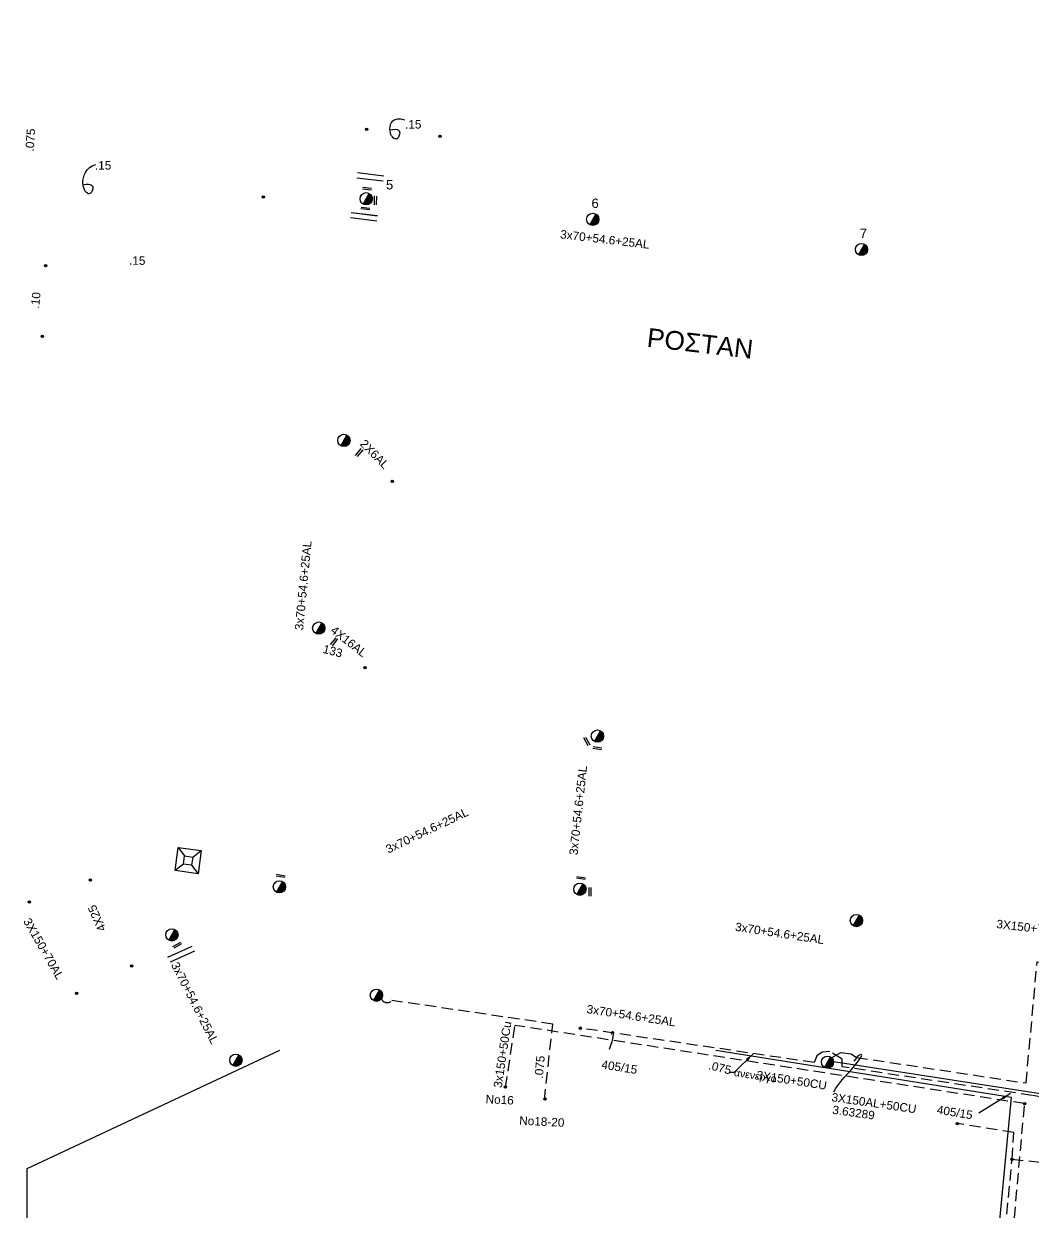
# Model space of a CAD drawing. Header units: millimetres. Extents: x 2893 to 4023, y 216 to 730.
# Drawn here: x 3155.2 to 3269.4, y 457.4 to 591.8 of the extents above; entities that cross this region are included whole.
import ezdxf

# ---------------------------------------------------------------- set-up
doc = ezdxf.new("R2010")
doc.units = ezdxf.units.MM
doc.linetypes.add('DASHED', pattern=[19.05, 12.7, -6.35])
for name, color, linetype in [('Άγνωστα', 7, 'Continuous'), ('Γυμνά εναέρια ΧΤ (3Φ)   4x16AL', 7, 'Continuous'), ('Επιγραφές - Σχήματα', 7, 'Continuous'), ('Καλώδια ΧΤ   2x6AL', 7, 'DASHED'), ('Καλώδια ΧΤ   3x150 AL+50XLPE', 7, 'DASHED'), ('Καλώδια ΧΤ   3x150+50CU', 7, 'DASHED'), ('Καλώδια ΧΤ   3x150+70 AL', 7, 'DASHED'), ('Καλώδια ΧΤ   3x150AL+50CU', 7, 'DASHED'), ('Μηχανική τομή', 7, 'Continuous'), ('Περίπτερο', 7, 'Continuous'), ('Στύλος ΦΜ', 7, 'Continuous'), ('Στύλος ΦΜ @ 1', 7, 'Continuous'), ('Συνδέσεις', 7, 'Continuous'), ('Συνεστραμμένα ΧΤ   3x70+54.6+25 AL', 7, 'SYN_LINE'), ('Τομή', 7, 'Continuous'), ('Υπόβαθρο ΔΕΗ', 7, 'Continuous'), ('Υπόγεια Καλώδια Δικτύου ΧΤ   .075', 7, 'DASHED'), ('Υπόγεια Καλώδια Δικτύου ΧΤ   .10', 7, 'DASHED'), ('Υπόγεια Καλώδια Δικτύου ΧΤ   .15', 7, 'DASHED'), ('Υπόγεια καλώδια Παροχών ΧΤ   .075', 7, 'DASHED'), ('Υπόγεια καλώδια Παροχών ΧΤ   4x25', 7, 'DASHED')]:
    doc.layers.add(name, color=color, linetype=linetype)
doc.styles.add('arial', font='ARIAL.TTF')
doc.styles.get("Standard").update_dxf_attribs({"font": 'ARIAL.TTF'})
doc.linetypes.add('SYN_LINE', pattern='A,0.5,-0.0001,["/\\/\\/\\/",Standard,S=0.1,R=0,X=0,Y=-0.05],-0.25', length=0.7501)
doc.dimstyles.new('ISO-25', dxfattribs={"dimtxt": 2.5, "dimasz": 2.5, "dimexe": 1.25, "dimexo": 0.625, "dimtad": 1, "dimtxsty": 'Standard', "dimcen": 2.5, "dimadec": 0, "dimazin": 0, "dimtfac": 1, "dimtmove": 0, "dimatfit": 3, "dimfxl": 1, "dimarcsym": 0})

# ---------------------------------------------------------------- blocks, each defined once
blk = doc.blocks.new('_ΣΥΝΔΕΣΗ')
at = {"layer": 'Συνδέσεις', "linetype": 'SYN_LINE', "ltscale": 40}
blk.add_hatch(color=256, dxfattribs=at).paths.add_polyline_path([(-116.75, 2339.64, 1), (-117.75, 2339.64, 1)])
at = {"layer": 'Συνδέσεις'}
blk.add_circle((-117.25, 2339.64), 0.5, dxfattribs=at)
blk = doc.blocks.new('ΥΠΑΡΧΩΝ ΤΣΙΜΕΝΤΕΝΙΟΣ ΣΤΥΛΟΣ')
at = {"layer": 'Στύλος ΦΜ'}
blk.add_hatch(color=7, dxfattribs=at).paths.add_polyline_path([(-1.29, -2.28, 0.574793), (2.62, 0, 0.268822), (1.3, 2.27)])
blk.add_line((-1.29, -2.28), (1.3, 2.27), dxfattribs=at)
blk.add_circle((0, 0), 2.62, dxfattribs=at)
at = {"layer": 'Στύλος ΦΜ', "flags": 4}
for tag, p in [('ΑΡΙΘΜΟΣ', (-4.68, 8.05)), ('ΤΥΠΟΣ', (-4.91, 3.03))]:
    blk.add_attdef(tag, p, '', height=4, dxfattribs=at)
blk = doc.blocks.new('ΠΕΡΙΠΤΕΡΟ')
at = {"layer": 'Περίπτερο', "ltscale": 40}
for p, q in [((-4.94, 4.99), (-1.74, 1.78)), ((1.78, 1.78), (4.99, 4.99)), ((-1.74, -1.74), (-4.94, -4.94)), ((1.78, -1.74), (4.99, -4.94))]:
    blk.add_line(p, q, dxfattribs=at)
for points in [[(-4.94, 4.99), (4.99, 4.99), (4.99, -4.94), (-4.94, -4.94)], [(-1.74, 1.78), (1.78, 1.78), (1.78, -1.74), (-1.74, -1.74)]]:
    blk.add_lwpolyline(points, close=True, dxfattribs=at)
blk = doc.blocks.new('ΜΗΧΑΝΙΚΗ ΤΟΜΗ')
at = {"layer": 'Μηχανική τομή', "ltscale": 40}
for p, q in [((-1.89, 0.78), (1.89, 0.78)), ((1.89, 0), (-1.89, 0))]:
    blk.add_line(p, q, dxfattribs=at)
blk = doc.blocks.new('ΤΟΜΗ')
at = {"layer": 'Τομή', "ltscale": 40}
for p, q in [((-5.68, 0), (5.68, 0)), ((5.68, -2.33), (-5.68, -2.33))]:
    blk.add_line(p, q, dxfattribs=at)

msp = doc.modelspace()

# ---------------------------------------------------------------- linework, layer by layer
at = {"layer": 'Άγνωστα', "color": 5, "linetype": 'DASHED', "const_width": 0.000000318}
msp.add_lwpolyline([(3173.65, 495.88), (3172.88, 489.82), (3172.34, 489.39)], dxfattribs=at)
at = {"layer": 'Άγνωστα', "color": 6, "linetype": 'DASHED', "ltscale": 0.1}
msp.add_lwpolyline([(3229.61, 388.89), (3236.11, 403.81), (3261.01, 395.64), (3261.62, 395.85), (3262.29, 396.98), (3261.93, 398.26), (3262.5, 408.09), (3262.97, 408.62), (3263.4, 409.59), (3263.19, 411.26), (3268.38, 469.72), (3268.38, 469.72)], dxfattribs=at)
at = {"layer": 'Άγνωστα', "color": 5, "linetype": 'DASHED', "ltscale": 0.1}
for points in [[(3266.96, 463.44), (3267.16, 466.45), (3260.79, 467.46)], [(3261.79, 408.92), (3262.3, 408.96), (3262.69, 409.55), (3262.71, 410.52), (3262.17, 411.7), (3266.96, 463.44)], [(3266.96, 463.44), (3274.06, 462.67), (3274.4, 463.12), (3274.7, 464.29)]]:
    msp.add_lwpolyline(points, dxfattribs=at)
at = {"layer": 'Γυμνά εναέρια ΧΤ (3Φ)   4x16AL', "color": 5, "ltscale": 0.1, "const_width": 0.000000318}
msp.add_lwpolyline([(3193.81, 519), (3189.12, 523.02)], dxfattribs=at)
at = {"layer": 'Επιγραφές - Σχήματα'}
for points in [[(3196.61, 579.77), (3196.97, 579.83), (3197.24, 579.84), (3197.45, 579.81), (3197.59, 579.74), (3197.68, 579.65), (3197.72, 579.54), (3197.74, 579.42), (3197.72, 579.3), (3197.7, 579.18), (3197.66, 579.07), (3197.61, 578.96), (3197.55, 578.88), (3197.48, 578.81), (3197.4, 578.77), (3197.31, 578.75), (3197.22, 578.76), (3197.12, 578.8), (3197.01, 578.87), (3196.92, 578.97), (3196.82, 579.1), (3196.75, 579.26), (3196.69, 579.44), (3196.65, 579.65), (3196.63, 579.87), (3196.65, 580.11), (3196.71, 580.36), (3196.82, 580.59), (3196.98, 580.78), (3197.2, 580.93), (3197.5, 581.01), (3197.87, 581.01), (3198.34, 580.91)], [(3161.94, 573.57), (3162.29, 573.63), (3162.57, 573.64), (3162.77, 573.61), (3162.92, 573.54), (3163, 573.45), (3163.05, 573.34), (3163.06, 573.22), (3163.05, 573.1), (3163.03, 572.98), (3162.99, 572.87), (3162.94, 572.77), (3162.88, 572.68), (3162.81, 572.61), (3162.73, 572.57), (3162.64, 572.55), (3162.54, 572.56), (3162.44, 572.6), (3162.34, 572.68), (3162.24, 572.78), (3162.15, 572.92), (3162.07, 573.09), (3162, 573.29), (3161.96, 573.52), (3161.94, 573.78), (3161.94, 574.06), (3161.99, 574.36), (3162.07, 574.67), (3162.21, 574.97), (3162.4, 575.25), (3162.66, 575.51), (3162.99, 575.72), (3163.4, 575.87)], [(3235.63, 473.31), (3235.58, 473.27), (3235.51, 473.25), (3235.45, 473.23), (3235.38, 473.22), (3235.3, 473.22), (3235.24, 473.22), (3235.17, 473.23), (3235.11, 473.24)]]:
    msp.add_lwpolyline(points, dxfattribs=at)
at = {"layer": 'Καλώδια ΧΤ   2x6AL', "color": 5, "const_width": 0.000000318}
msp.add_lwpolyline([(3196.9, 540.04), (3191.97, 544.23)], dxfattribs=at)
at = {"layer": 'Καλώδια ΧΤ   3x150 AL+50XLPE', "color": 173, "ltscale": 0.1, "const_width": 0.000000318}
msp.add_lwpolyline([(3147.04, 475.12), (3167.46, 485.28)], dxfattribs=at)
at = {"layer": 'Καλώδια ΧΤ   3x150+50CU', "color": 17, "ltscale": 0.1}
for points in [[(3209.71, 471.52), (3210.77, 478.55)], [(3268.38, 469.72), (3210.77, 478.56)]]:
    msp.add_lwpolyline(points, dxfattribs=at)
at = {"layer": 'Καλώδια ΧΤ   3x150+70 AL', "color": 173, "const_width": 0.000000318}
msp.add_lwpolyline([(3155.89, 492.5), (3161.23, 482.18)], dxfattribs=at)
at = {"layer": 'Καλώδια ΧΤ   3x150AL+50CU', "color": 30, "ltscale": 0.1}
for points in [[(3268.55, 472.05), (3268.55, 472.05), (3269.79, 485.75), (3274.96, 485.33)], [(3246.57, 474.91), (3247.59, 475.51), (3248.79, 475.36), (3249.38, 474.94), (3268.55, 472.05), (3268.55, 472.05), (3268.55, 472.05)]]:
    msp.add_lwpolyline(points, dxfattribs=at)
at = {"layer": 'Συνεστραμμένα ΧΤ   3x70+54.6+25 AL', "color": 1, "ltscale": 10, "const_width": 0.000000318}
msp.add_lwpolyline([(3198.33, 606.33), (3194.05, 572.66), (3194.06, 572.76)], dxfattribs=at)
at = {"layer": 'Συνεστραμμένα ΧΤ   3x70+54.6+25 AL', "color": 5, "ltscale": 10, "const_width": 0.000000318}
for points in [[(3193.88, 571.29), (3190.86, 545.05), (3187.99, 523.82), (3184.23, 494.9)], [(3184.81, 494.04), (3219.47, 510.95)], [(3220.13, 510.57), (3218.19, 494.64)], [(3172.67, 488.65), (3183.62, 493.76)], [(3218.76, 493.72), (3281.41, 485.56)]]:
    msp.add_lwpolyline(points, dxfattribs=at)
at = {"layer": 'Συνεστραμμένα ΧΤ   3x70+54.6+25 AL', "color": 62, "ltscale": 10, "const_width": 0.000000318}
for points in [[(3194.65, 571.86), (3218.91, 569.43)], [(3220.15, 569.29), (3249.3, 565.99)], [(3250.52, 565.87), (3282.01, 563.09)]]:
    msp.add_lwpolyline(points, dxfattribs=at)
at = {"layer": 'Συνεστραμμένα ΧΤ   3x70+54.6+25 AL', "color": 30, "ltscale": 10, "const_width": 0.000000318}
for points in [[(3172.34, 488.11), (3178.95, 475.26)], [(3179.9, 474.82), (3194.57, 482.41)], [(3195.36, 482.61), (3245.68, 474.96)]]:
    msp.add_lwpolyline(points, dxfattribs=at)
at = {"layer": 'Συνεστραμμένα ΧΤ   3x70+54.6+25 AL', "color": 30, "ltscale": 10}
msp.add_lwpolyline([(3246.54, 474.53), (3276.02, 469.94), (3332.2, 461.38), (3354.95, 457.98)], dxfattribs=at)
at = {"layer": 'Υπόβαθρο ΔΕΗ', "ltscale": 0.1, "const_width": 0.000000318}
for points in [[(3121.87, 606.68), (3117.59, 576.81), (3183.22, 573.79), (3187.3, 606.68)], [(3200.38, 606.61), (3195.33, 572.94), (3269.12, 565.05), (3274.45, 606.68)], [(3116.58, 565.61), (3116.86, 565.47), (3182.46, 562.46), (3172.05, 489.77), (3115.72, 462.74), (3102.08, 471.22), (3102.08, 471.22), (3116.72, 565.54)], [(3194.44, 561.64), (3268.06, 553.39), (3265.58, 534.13), (3194.78, 501.36), (3187.13, 506.84), (3194.51, 561.63)], [(3244.08, 504.5), (3325.9, 543.7), (3365.68, 543.7), (3357.15, 477.15), (3242.52, 492.27), (3244.16, 504.62)]]:
    msp.add_lwpolyline(points, dxfattribs=at)
at = {"layer": 'Υπόβαθρο ΔΕΗ'}
msp.add_lwpolyline([(3184.14, 475.71), (3155.59, 462.35), (3155.51, 438.32), (3235.94, 406.68), (3260.11, 399.12), (3266.89, 470.42), (3233.47, 475.71)], dxfattribs=at)
for points in [[(3221.47, 475.88), (3221.94, 477.21), (3221.94, 478.2), (3221.66, 477.74), (3221.66, 477.53)], [(3246.82, 471.05), (3247.14, 471.83), (3250.36, 475.15), (3249.8, 475.41), (3249.38, 474.94), (3249.07, 474.5)]]:
    msp.add_open_spline(points, degree=3, dxfattribs=at)
at = {"layer": 'Υπόγεια Καλώδια Δικτύου ΧΤ   .075', "color": 30, "ltscale": 0.1}
msp.add_lwpolyline([(3214.1, 470.1), (3215.04, 478.71), (3196.87, 481.38, -0.537929), (3195.66, 481.55)], format="xyb", dxfattribs=at)
at = {"layer": 'Υπόγεια Καλώδια Δικτύου ΧΤ   .075', "ltscale": 0.1}
msp.add_lwpolyline([(3274.3, 469.69), (3269.25, 470.64), (3247.77, 473.88), (3247.74, 474.74), (3246.38, 475.59), (3245.48, 475.55), (3244.9, 475.12), (3244.61, 474.36), (3218.24, 478.24)], dxfattribs=at)
at = {"layer": 'Υπόγεια Καλώδια Δικτύου ΧΤ   .10', "color": 2, "ltscale": 0.1, "const_width": 0.000000318}
msp.add_lwpolyline([(3157.72, 564.45), (3157.72, 564.45), (3157.33, 556.33)], dxfattribs=at)
at = {"layer": 'Υπόγεια Καλώδια Δικτύου ΧΤ   .15', "color": 2, "ltscale": 0.1, "const_width": 0.000000318}
for points in [[(3149.81, 574.45), (3149.81, 573.36), (3192.87, 571.81), (3193.99, 579.85), (3202.3, 579.05)], [(3182.31, 572.12), (3181.79, 563.45), (3181.79, 563.45), (3157.72, 564.41)]]:
    msp.add_lwpolyline(points, dxfattribs=at)
at = {"layer": 'Υπόγεια καλώδια Παροχών ΧΤ   4x25', "color": 173, "ltscale": 0.1, "const_width": 0.000000318}
msp.add_lwpolyline([(3167.46, 485.28), (3162.78, 494.98)], dxfattribs=at)

# ---------------------------------------------------------------- block references
at = {"layer": 'Άγνωστα', "color": 62, "xscale": 0.2649871955223772, "yscale": 0.2649871955223772, "zscale": 0.2649871955223772}
for p in [(3227.97, -79.93), (3186.96, -127.47), (3192.29, -137.8)]:
    msp.add_blockref('_ΣΥΝΔΕΣΗ', p, dxfattribs=at)
at = {"layer": 'Γυμνά εναέρια ΧΤ (3Φ)   4x16AL', "color": 62, "xscale": 0.2649871955223772, "yscale": 0.2649871955223772, "zscale": 0.2649871955223772}
msp.add_blockref('_ΣΥΝΔΕΣΗ', (3224.88, -100.98), dxfattribs=at)
at = {"layer": 'Μηχανική τομή'}
for p, xscale, yscale, zscale, rotation in [((3194.04, 573.02), 0.2649871955223873, 0.2649871955223873, 0.2649871955223873, 353.6928718281263), ((3194.05, 573.02), 0.2649871955223873, 0.2649871955223873, 0.2649871955223873, 353.6928718281263), ((3194.89, 571.8), 0.2649871955223686, 0.2649871955223686, 0.2649871955223686, 268.9201954650646), ((3193.85, 570.78), 0.2649871955223873, 0.2649871955223873, 0.2649871955223873, 353.6928718281263), ((3193.24, 543.23), 0.2649871955223637, 0.2649871955223637, 0.2649871955223637, 50.40769923530171), ((3190.41, 521.86), 0.2649871955223637, 0.2649871955223637, 0.2649871955223637, 50.40769923530171), ((3218.8, 510.6), 0.2649871955223191, 0.2649871955223191, 0.2649871955223191, 298.351388403533), ((3220.07, 509.79), 0.2649871955223705, 0.2649871955223705, 0.2649871955223705, 351.0987905322313), ((3184.28, 495.35), 0.2649871955223705, 0.2649871955223705, 0.2649871955223705, 351.0987905322313), ((3218.21, 495.11), 0.2649871955223705, 0.2649871955223705, 0.2649871955223705, 351.0987905322313), ((3219.15, 493.65), 0.2649871955223437, 0.2649871955223437, 0.2649871955223437, 269.9856395987192), ((3172.65, 487.54), 0.2649871955223428, 0.2649871955223428, 0.2649871955223428, 28.55885242206401)]:
    msp.add_blockref('ΜΗΧΑΝΙΚΗ ΤΟΜΗ', p, dxfattribs=dict(at, xscale=xscale, yscale=yscale, zscale=zscale, rotation=rotation))
at = {"layer": 'Περίπτερο', "xscale": 0.264987195522336, "yscale": 0.264987195522336, "zscale": 0.264987195522336, "rotation": 352.3327341119539}
msp.add_blockref('ΠΕΡΙΠΤΕΡΟ', (3173.82, 497.18), dxfattribs=at)
at = {"layer": 'Στύλος ΦΜ @ 1', "ltscale": 40}
ref = msp.add_blockref('ΥΠΑΡΧΩΝ ΤΣΙΜΕΝΤΕΝΙΟΣ ΣΤΥΛΟΣ', (3193.96, 571.98), dxfattribs=dict(at, xscale=0.2649871955223772, yscale=0.2649871955223772, zscale=0.2649871955223772))
ref.add_attrib('ΤΥΠΟΣ', '5', (3196.19, 573.04), dxfattribs={"layer": 'Στύλος ΦΜ', "height": 1.06, "flags": 4})
at = {"layer": 'Στύλος ΦΜ @ 1', "ltscale": 40, "xscale": 0.2649871955223772, "yscale": 0.2649871955223772, "zscale": 0.2649871955223772}
for p in [(3193.96, 571.98), (3219.56, 569.66), (3219.56, 569.66), (3219.56, 569.66), (3249.94, 566.25), (3191.44, 544.68), (3191.44, 544.68), (3191.44, 544.68), (3191.44, 544.68), (3188.59, 523.46), (3188.59, 523.46), (3220.09, 511.26), (3220.09, 511.26), (3184.14, 494.22), (3184.14, 494.22), (3218.11, 493.95), (3218.11, 493.95), (3218.11, 493.95), (3218.11, 493.95), (3249.36, 490.41), (3249.36, 490.41), (3171.99, 488.79), (3171.99, 488.79), (3195.11, 481.97), (3195.11, 481.97), (3179.23, 474.62), (3246.1, 474.4)]:
    msp.add_blockref('ΥΠΑΡΧΩΝ ΤΣΙΜΕΝΤΕΝΙΟΣ ΣΤΥΛΟΣ', p, dxfattribs=at)
at = {"layer": 'Στύλος ΦΜ @ 1', "ltscale": 40}
ref = msp.add_blockref('ΥΠΑΡΧΩΝ ΤΣΙΜΕΝΤΕΝΙΟΣ ΣΤΥΛΟΣ', (3219.56, 569.66), dxfattribs=dict(at, xscale=0.2649871955223772, yscale=0.2649871955223772, zscale=0.2649871955223772))
ref.add_attrib('ΤΥΠΟΣ', '6', (3219.42, 570.95), dxfattribs={"layer": 'Στύλος ΦΜ', "height": 1.06, "flags": 4})
ref = msp.add_blockref('ΥΠΑΡΧΩΝ ΤΣΙΜΕΝΤΕΝΙΟΣ ΣΤΥΛΟΣ', (3249.94, 566.25), dxfattribs=dict(at, xscale=0.2649871955223772, yscale=0.2649871955223772, zscale=0.2649871955223772))
ref.add_attrib('ΤΥΠΟΣ', '7', (3249.75, 567.55), dxfattribs={"layer": 'Στύλος ΦΜ', "height": 1.06, "flags": 4})
at = {"layer": 'Συνδέσεις', "xscale": 0.2649871955223772, "yscale": 0.2649871955223772, "zscale": 0.2649871955223772}
for p in [(3249.24, -141.73), (3240.76, -148.39), (3245.23, -149.75), (3299.45, -150.26), (3291.86, -152.51), (3298.03, -156.54)]:
    msp.add_blockref('_ΣΥΝΔΕΣΗ', p, dxfattribs=at)
at = {"layer": 'Τομή'}
for p, xscale, yscale, zscale, rotation in [((3194.46, 574.76), 0.2649871955224062, 0.2649871955224062, 0.2649871955224062, 353.1094198194755), ((3194.46, 574.76), 0.2649871955224062, 0.2649871955224062, 0.2649871955224062, 353.1094198194755), ((3193.75, 570.26), 0.2649871955224062, 0.2649871955224062, 0.2649871955224062, 353.1094198194755), ((3193.75, 570.25), 0.2649871955224062, 0.2649871955224062, 0.2649871955224062, 353.1094198194755), ((3172.91, 486.89), 0.2649871955223675, 0.2649871955223675, 0.2649871955223675, 23.68134645275256)]:
    msp.add_blockref('ΤΟΜΗ', p, dxfattribs=dict(at, xscale=xscale, yscale=yscale, zscale=zscale, rotation=rotation))
at = {"layer": 'Υπόγεια Καλώδια Δικτύου ΧΤ   .10', "color": 62, "xscale": 0.2649871955223772, "yscale": 0.2649871955223772, "zscale": 0.2649871955223772}
for p in [(3188.79, -55.56), (3188.4, -63.54)]:
    msp.add_blockref('_ΣΥΝΔΕΣΗ', p, dxfattribs=at)
at = {"layer": 'Υπόγεια Καλώδια Δικτύου ΧΤ   .15', "color": 62, "xscale": 0.2649871955223772, "yscale": 0.2649871955223772, "zscale": 0.2649871955223772}
for p in [(3225.06, -40.13), (3233.37, -40.92), (3213.39, -47.79)]:
    msp.add_blockref('_ΣΥΝΔΕΣΗ', p, dxfattribs=at)
at = {"layer": 'Υπόγεια καλώδια Παροχών ΧΤ   4x25', "color": 62, "xscale": 0.2649871955223772, "yscale": 0.2649871955223772, "zscale": 0.2649871955223772}
for p in [(3193.85, -124.99), (3198.53, -134.69)]:
    msp.add_blockref('_ΣΥΝΔΕΣΗ', p, dxfattribs=at)

# ---------------------------------------------------------------- texts
at = {"layer": 'Άγνωστα', "color": 7}
note = msp.add_mtext_dynamic_manual_height_columns('{\\H0.44444x;ανενεργο}\\P', width=1.8, gutter_width=12.5, heights=[0.0453, 0], dxfattribs=dict(at, insert=(3221.49, 475.92), char_height=1.9079, attachment_point=1, rotation=351))
for column, words in zip(note.columns.linked_columns, ['\\P']):
    column.text = words
at = {"layer": 'Γυμνά εναέρια ΧΤ (3Φ)   4x16AL', "insert": (3190.43, 523.8), "char_height": 0.954, "width": 89.2327, "attachment_point": 1, "rotation": 321.7304, "style": 'arial'}
msp.add_mtext('4X16AL', dxfattribs=at)
at = {"layer": 'Επιγραφές - Σχήματα', "attachment_point": 1, "style": 'arial'}
for s, insert, char_height, width, rotation in [('ΡΟΣΤΑΝ', (3225.85, 557.39), 2.12, 45.1012, 353.3681), ('133', (3189.22, 521.61), 0.954, 4.1227, 345.3318), ('405/15', (3220.64, 474.64), 0.954, 89.2327, 351), ('No16', (3207.48, 470.72), 0.954, 89.2327, 357.098), ('3.63289', (3246.73, 469.52), 0.954, 89.2327, 352), ('405/15', (3258.55, 469.52), 0.954, 89.2327, 351), ('No18-20', (3211.28, 468.3), 0.954, 89.2327, 357.098)]:
    msp.add_mtext(s, dxfattribs=dict(at, insert=insert, char_height=char_height, width=width, rotation=rotation))
at = {"layer": 'Καλώδια ΧΤ   2x6AL', "insert": (3193.85, 544.88), "char_height": 0.954, "width": 89.2327, "attachment_point": 1, "rotation": 314.5157, "style": 'arial'}
msp.add_mtext('2X6AL', dxfattribs=at)
at = {"layer": 'Καλώδια ΧΤ   3x150+50CU', "insert": (3238.15, 473.46), "char_height": 0.954, "width": 89.2327, "attachment_point": 1, "rotation": 351.0993, "style": 'arial'}
msp.add_mtext('3X150+50CU', dxfattribs=at)
at = {"layer": 'Καλώδια ΧΤ   3x150+70 AL', "char_height": 0.954, "width": 89.2327, "attachment_point": 1, "style": 'arial'}
for insert, rotation in [((3155.98, 490.82), 299.9037), ((3265.26, 490.52), 353.3658)]:
    msp.add_mtext('3X150+70AL', dxfattribs=dict(at, insert=insert, rotation=rotation))
at = {"layer": 'Καλώδια ΧΤ   3x150AL+50CU', "insert": (3246.64, 470.94), "char_height": 0.954, "width": 89.2327, "attachment_point": 1, "rotation": 351.8275, "style": 'arial'}
msp.add_mtext('3X150AL+50CU', dxfattribs=at)
at = {"layer": 'Συνεστραμμένα ΧΤ   3x70+54.6+25 AL', "char_height": 0.954, "width": 89.2327, "attachment_point": 1, "style": 'arial'}
for insert, rotation in [((3215.95, 568.47), 353.2659), ((3185.87, 523.27), 84.5312), ((3216.89, 497.87), 83.8365), ((3196.05, 498.83), 25.5002), ((3235.75, 490.2), 351.4046), ((3172.71, 485.84), 296.9827), ((3218.96, 480.9), 351.4046)]:
    msp.add_mtext('3x70+54.6+25AL', dxfattribs=dict(at, insert=insert, rotation=rotation))
at = {"layer": 'Υπόγεια Καλώδια Δικτύου ΧΤ   .075', "insert": (3232.8, 474.54), "char_height": 0.954, "width": 89.2327, "attachment_point": 1, "rotation": 346.4377, "style": 'arial'}
msp.add_mtext('.075', dxfattribs=at)
at = {"layer": 'Υπόγεια Καλώδια Δικτύου ΧΤ   .10', "insert": (3156.02, 559.64), "char_height": 0.954, "width": 89.2327, "attachment_point": 1, "rotation": 84.1398, "style": 'arial'}
msp.add_mtext('.10', dxfattribs=at)
at = {"layer": 'Υπόγεια Καλώδια Δικτύου ΧΤ   .15', "char_height": 0.954, "width": 89.2327, "attachment_point": 1, "rotation": 359.8479, "style": 'arial'}
for insert in [(3198.35, 580.88), (3163.29, 576.24), (3167.15, 565.48)]:
    msp.add_mtext('.15', dxfattribs=dict(at, insert=insert))
at = {"layer": 'Υπόγεια καλώδια Παροχών ΧΤ   .075', "char_height": 0.954, "width": 89.2327, "attachment_point": 1, "style": 'arial'}
for s, insert, rotation in [('.075', (3155.42, 577.37), 86.1187), ('3x150+50Cu', (3208.33, 471.58), 81.5877), ('.075', (3212.97, 472.6), 84.9392)]:
    msp.add_mtext(s, dxfattribs=dict(at, insert=insert, rotation=rotation))
at = {"layer": 'Υπόγεια καλώδια Παροχών ΧΤ   4x25', "insert": (3163.71, 489.05), "char_height": 0.954, "width": 89.2327, "attachment_point": 1, "rotation": 113.978, "style": 'arial'}
msp.add_mtext('4X25', dxfattribs=at)

# ---------------------------------------------------------------- leaders
at = {"layer": 'Επιγραφές - Σχήματα'}
msp.add_leader([(3237.69, 475.36), (3235.63, 473.31)], dimstyle='ISO-25', override={"dimasz": 1, "dimgap": 0.625, "dimtad": 0}, dxfattribs=at)
at = {"layer": 'Επιγραφές - Σχήματα', "ltscale": 40}
msp.add_leader([(3266.77, 470.86), (3263.2, 468.65)], dimstyle='ISO-25', override={"dimasz": 1, "dimtad": 0}, dxfattribs=at)

doc.saveas('drawing.dxf')
